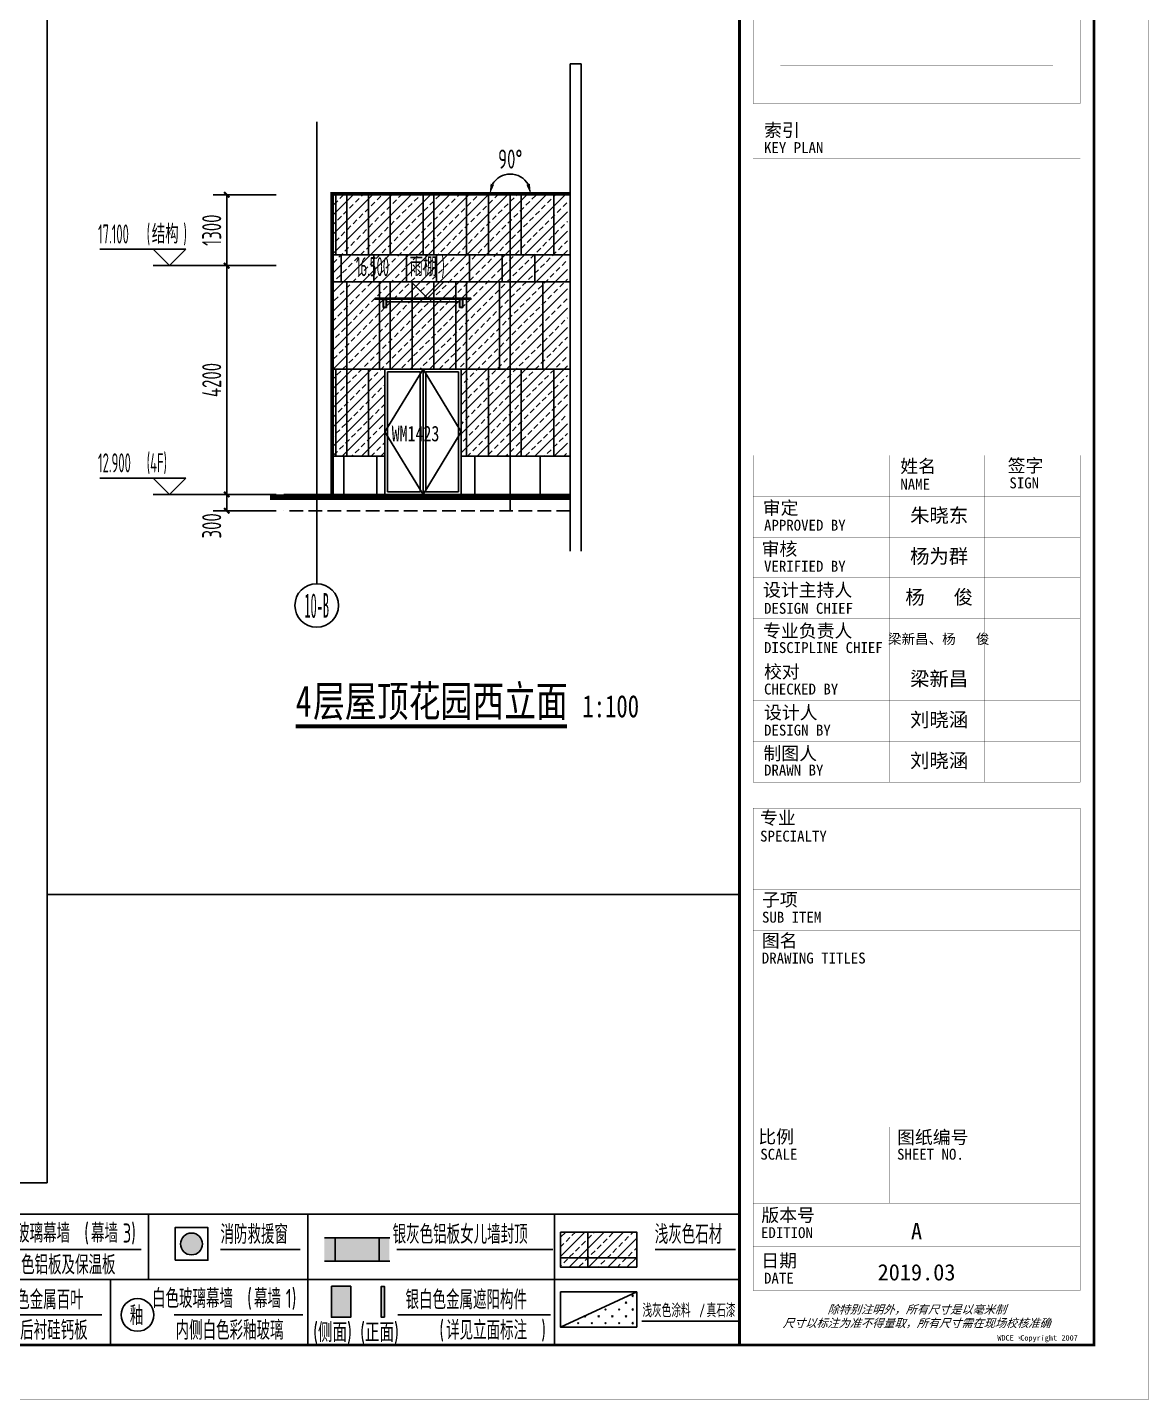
# Model space of a CAD drawing. Extents: x -863035 to 270371, y -8918 to 240488.
# Drawn here: x -230376 to -209813, y 112772 to 137954 of the extents above; entities that cross this region are included whole.
import ezdxf
from ezdxf.enums import TextEntityAlignment as Align

# ---------------------------------------------------------------- set-up
doc = ezdxf.new("R2010")
doc.units = 0
doc.header["$LTSCALE"] = 1000
doc.header["$MEASUREMENT"] = 0
doc.linetypes.add('DASH', pattern=[0.35, 0.25, -0.1])
for name, color, linetype in [('00-图签签名_10', 10, 'Continuous'), ('01-标注_尺寸', 124, 'Continuous'), ('01-标注_标高', 200, 'Continuous'), ('01-标注_轴线坐标', 132, 'Continuous'), ('02-TEXT_标注', 130, 'Continuous'), ('02-TEXT_轴号', 7, 'Continuous'), ('05-填充_156', 156, 'Continuous'), ('A-C_玻璃幕墙', 140, 'Continuous'), ('A-SUR_看线', 231, 'Continuous'), ('A_AXIS-轴线', 36, 'Continuous'), ('AXIS_TEXT', 7, 'Continuous'), ('D_玻璃', 152, 'Continuous'), ('D_铝板', 181, 'Continuous'), ('DIM_SYMB', 3, 'Continuous'), ('E-墙面分格', 146, 'Continuous'), ('E-立面轮廓', 241, 'Continuous'), ('X-立面图例$0$01-标注_符号', 200, 'Continuous'), ('X-立面图例$0$02-TEXT_标注', 130, 'Continuous'), ('X-立面图例$0$03-表格_197', 197, 'Continuous'), ('X-立面图例$0$05-填充_156', 156, 'Continuous'), ('X-立面图例$0$05-填充_18', 18, 'Continuous'), ('X-立面图例$0$05-填充_天正', 26, 'Continuous'), ('X-立面图例$0$A-0-图名图例', 2, 'Continuous'), ('X-立面图例$0$A-C_玻璃幕墙', 140, 'Continuous'), ('X-立面图例$0$A-C_窗', 140, 'Continuous')]:
    doc.layers.add(name, color=color, linetype=linetype)
doc.layers.add('04-不打印_辅助线', color=165, linetype='Continuous', plot=False)
doc.styles.add('_TCH_AXIS', font='STXIHEI.TTF')
doc.styles.add('_TCH_DIM', font='ROS1', dxfattribs={"width": 0.75, "bigfont": 'JD'})
doc.styles.add('_TCH_DIM_T3', font='ROS1', dxfattribs={"width": 0.75, "bigfont": 'JD'})
doc.styles.add('_TCH_WINDOW', font='STXIHEI.TTF', dxfattribs={"width": 0.75, "height": 3.5})
doc.styles.add('COMPLEX', font='COMPLEX')
doc.styles.get("Standard").update_dxf_attribs({"font": 'STXIHEI.TTF', "width": 0.75})
doc.styles.add('X-立面图例$0$_TCH_LABEL', font='ROS1', dxfattribs={"width": 0.75, "bigfont": 'JD'})
doc.styles.add('X-立面图例$0$HT_HWXH', font='STXIHEI.TTF', dxfattribs={"width": 0.8})
doc.styles.add('X-立面图例$0$HT_JD', font='ROS1', dxfattribs={"width": 0.8, "bigfont": 'JD'})
doc.styles.add('华文细黑', font='STXIHEI.TTF', dxfattribs={"height": 10})
doc.styles.add('图签信息$0$华文细黑', font='STXIHEI.TTF', dxfattribs={"height": 10})
doc.dimstyles.new('_TCH_ARCH&&100', dxfattribs={"dimtxt": 350, "dimasz": 100, "dimexe": 250, "dimexo": 300, "dimgap": 100, "dimtad": 1, "dimdec": 0, "dimzin": 0, "dimdsep": 46, "dimtxsty": '_TCH_DIM_T3', "dimblk": 'ARCHTICK', "dimcen": 0.09, "dimclrt": 7, "dimazin": 2, "dimtfac": 1, "dimtdec": 0, "dimtix": 1, "dimtmove": 2, "dimatfit": 3, "dimfxl": 0, "dimtolj": 1, "dimtzin": 0, "dimarcsym": 0})
doc.dimstyles.new('_TCH_ARROW&&100', dxfattribs={"dimtxt": 350, "dimasz": 200, "dimexe": 250, "dimexo": 300, "dimgap": 100, "dimtad": 1, "dimdec": 0, "dimzin": 0, "dimdsep": 46, "dimtxsty": '_TCH_DIM_T3', "dimcen": 0.09, "dimclrt": 7, "dimazin": 2, "dimtfac": 1, "dimtdec": 0, "dimtix": 1, "dimtmove": 2, "dimatfit": 3, "dimfxl": 0, "dimtolj": 1, "dimtzin": 0, "dimarcsym": 0})

# ---------------------------------------------------------------- blocks, each defined once
blk = doc.blocks.new('图签信息$0$WDCE Copyright200X')
at = {"const_width": 0.016}
blk.add_lwpolyline([(-10.6, 1.26, 1), (-11.4, 1.26, 1)], format="xyb", close=True, dxfattribs=at)
at = {"style": '图签信息$0$华文细黑'}
for s, p in [('WDCE ', (-11.46, 0.5)), ('     Copyright ', (-3.51, 0.5))]:
    blk.add_text(s, height=1, dxfattribs=at).set_placement(p, align=Align.BOTTOM_RIGHT)
blk.add_text('c', height=0.6, dxfattribs=at).set_placement((-11.04, 1.35), align=Align.MIDDLE_CENTER)
blk.add_attdef('200X', text='', height=1, dxfattribs=at).set_placement((-0.45, 0.5), align=Align.BOTTOM_RIGHT)
blk = doc.blocks.new('图签信息')
at = {"const_width": 0.5}
blk.add_lwpolyline([(-65, 0), (0, 0), (0, 500.5), (-65, 500.5)], close=True, dxfattribs=at)
at = {"const_width": 0.05}
for points in [[(-62.5, 404.92), (-62.5, 227.83)], [(-62.5, 227.83), (-2.5, 227.83), (-2.5, 404.92)], [(-57.5, 234.85), (-7.5, 234.85)], [(-62.5, 227.83), (-2.5, 227.83)], [(-62.5, 217.74), (-2.5, 217.74)], [(-62.5, 103.26), (-2.5, 103.26), (-2.5, 163.26), (-62.5, 163.26), (-62.5, 103.26)], [(-37.5, 163.26), (-37.5, 103.26)], [(-20, 163.26), (-20, 103.26)], [(-62.5, 155.76), (-2.5, 155.76)], [(-62.5, 148.26), (-2.5, 148.26)], [(-62.5, 140.76), (-2.5, 140.76)], [(-62.5, 133.26), (-2.5, 133.26)], [(-62.5, 125.76), (-2.5, 125.76)], [(-62.5, 118.26), (-2.5, 118.26)], [(-62.5, 110.76), (-2.5, 110.76)], [(-62.5, 98.5), (-2.5, 98.5), (-2.5, 10), (-62.5, 10), (-62.5, 98.5)], [(-62.5, 83.5), (-2.5, 83.5)], [(-62.5, 76), (-2.5, 76)], [(-62.5, 40), (-2.5, 40)], [(-37.5, 40), (-37.5, 26)], [(-62.5, 26), (-2.5, 26)], [(-62.5, 18), (-2.5, 18)]]:
    blk.add_lwpolyline(points, dxfattribs=at)
blk.add_blockref('图签信息$0$WDCE Copyright200X', (-2.5, 0)).add_auto_attribs({'200X': '2007'})
at = {"style": '图签信息$0$华文细黑'}
for s, height, p in [('索引', 2.4, (-60.5, 224.14)), ('KEY PLAN', 2, (-60.5, 220.74)), ('姓名', 2.4, (-35.5, 162.47)), ('签字', 2.4, (-15.81, 162.57)), ('NAME', 2, (-35.5, 158.96)), ('SIGN', 2, (-15.5, 159.2)), ('审定', 2.4, (-60.73, 154.81)), ('APPROVED BY', 2, (-60.5, 151.44)), ('审核', 2.4, (-60.95, 147.29)), ('VERIFIED BY', 2, (-60.5, 143.91)), ('设计主持人', 2.4, (-60.68, 139.76)), ('DESIGN CHIEF', 2, (-60.5, 136.19)), ('专业负责人', 2.4, (-60.67, 132.26)), ('DISCIPLINE CHIEF', 2, (-60.5, 128.98)), ('校对', 2.4, (-60.5, 124.76)), ('CHECKED BY', 2, (-60.5, 121.37)), ('设计人', 2.4, (-60.5, 117.26)), ('DESIGN BY', 2, (-60.5, 113.83)), ('制图人', 2.4, (-60.61, 109.76)), ('DRAWN BY', 2, (-60.5, 106.5)), ('专业', 2.4, (-61.23, 97.93)), ('SPECIALTY', 2, (-61.23, 94.38)), ('子项', 2.4, (-60.88, 82.92)), ('SUB ITEM', 2, (-60.88, 79.5)), ('图名', 2.4, (-60.91, 75.41)), ('DRAWING TITLES', 2, (-60.91, 72)), ('比例', 2.4, (-61.56, 39.42)), ('图纸编号', 2.4, (-36.1, 39.32)), ('SCALE', 2, (-61.19, 36)), ('SHEET NO.', 2, (-36.1, 36)), ('版本号', 2.4, (-61, 25.03)), ('EDITION', 2, (-61.06, 21.61)), ('日期', 2.4, (-61, 16.68)), ('DATE', 2, (-60.5, 13.26))]:
    blk.add_text(s, height=height, dxfattribs=at).set_placement(p, align=Align.TOP_LEFT)
at = {"color": 4, "style": '图签信息$0$华文细黑'}
for s, p in [('A', (-32.53, 19.4)), ('2019.03', (-32.53, 11.84))]:
    blk.add_text(s, height=3, dxfattribs=at).set_placement(p, align=Align.CENTER)
at = {"style": '图签信息$0$华文细黑', "oblique": 20}
for s, p in [('除特别注明外，所有尺寸是以毫米制', (-32.5, 6.5)), ('尺寸以标注为准不得量取，所有尺寸需在现场校核准确', (-32.5, 4))]:
    blk.add_text(s, height=1.5, dxfattribs=at).set_placement(p, align=Align.MIDDLE_CENTER)
blk = doc.blocks.new('图签-A1')
at = {"color": 2}
blk.add_blockref('图签信息', (0, 0), dxfattribs=at)
blk = doc.blocks.new('X-立面图例$0$tysrytr6u')
at = {"color": 131}
blk.add_circle((0, 0), 300, dxfattribs=at)
at = {"color": 131, "style": 'X-立面图例$0$_TCH_LABEL', "width": 0.75}
blk.add_text('釉', height=347, dxfattribs=at).set_placement((-142, -185))
blk = doc.blocks.new('X-立面图例$0$trsajtytuj')
h = blk.add_hatch(color=1)
h.dxf.hatch_style = 1
h.paths.add_polyline_path([(-200, 0, 1), (200, 0, 1)])
at = {"color": 1}
blk.add_lwpolyline([(-300, -300), (300, -300), (300, 300), (-300, 300)], close=True, dxfattribs=at)
blk.add_circle((0, 0), 200, dxfattribs=at)
blk = doc.blocks.new('X-立面图例')
at = {"layer": 'X-立面图例$0$05-填充_156'}
h = blk.add_hatch(dxfattribs=at)
h.set_pattern_fill('DASH', color=256, scale=100, angle=45)
h.set_pattern_definition([(45, (7368.89, -26991.35), (1e-14, 134.70384), [95.25, -95.25])])
h.paths.add_polyline_path([(10551, 1528), (10551, 2172), (9151, 2172), (9151, 1528)])
h = blk.add_hatch(dxfattribs=at)
h.set_pattern_fill('天然石材', color=256, scale=50)
h.set_pattern_definition([(45, (9014.98, -29401.6), (-176.7768, 176.7768), []), (45, (9101.91, -29491.35), (-176.7768, 176.7768), [98.6842, -56.391])])
h.paths.add_polyline_path([(22712, 1428), (22712, 2072), (21312, 2072), (21312, 1428)])
h = blk.add_hatch(dxfattribs=at)
h.set_pattern_fill('CROSS', color=136, scale=100)
h.set_pattern_definition([(0, (-1603.78, -29391.35), (158.75, 158.75), [79.375, -238.125]), (90, (-1564.1, -29431.04), (-158.75, 158.75), [79.375, -238.125])])
h.paths.add_polyline_path([(178, 972), (178, 328), (1578, 328), (1578, 972)])
h = blk.add_hatch(dxfattribs=at)
h.set_pattern_fill('石膏板', color=256, scale=50)
h.set_pattern_definition([(45, (-163.54, 35.86), (-125, 125), [40, -136.7767]), (135, (114.75, 35.86), (-125, -125), [40, -136.7767])])
h.paths.add_polyline_path([(21312, 328), (22712, 328), (22712, 972)])
at = {"layer": 'X-立面图例$0$05-填充_18'}
h = blk.add_hatch(color=256, dxfattribs=at)
h.dxf.hatch_style = 1
h.paths.add_polyline_path([(16983, 1965), (18175, 1965), (18175, 1535), (16983, 1535)])
h = blk.add_hatch(color=256, dxfattribs=at)
h.dxf.hatch_style = 1
h.paths.add_polyline_path([(17113, 1076), (17466, 1076), (17466, 509), (17113, 509)])
h = blk.add_hatch(color=256, dxfattribs=at)
h.dxf.hatch_style = 1
h.paths.add_polyline_path([(18025, 508), (18085, 508), (18085, 1075), (18025, 1075)])
at = {"layer": 'X-立面图例$0$05-填充_天正'}
h = blk.add_hatch(dxfattribs=at)
h.set_pattern_fill('AR-CONC', color=256, scale=200)
h.set_pattern_definition([(50, (-2384.33, -29491.35), (364.3693, -31.8782), [38.1, -419.1]), (355, (-2384.33, -29491.35), (-70.4857, 382.1133), [30.48, -335.28]), (100.451, (-2353.97, -29494), (293.885, 350.2334), [32.38, -356.18]), (46.1842, (-2384.33, -29389.75), (542.158, -84.0847), [57.15, -628.65]), (96.6356, (-2339.15, -29396.76), (474.8085, 494.851), [48.57, -534.27]), (351.184, (-2384.33, -29389.75), (474.809, 494.85), [45.72, -502.92]), (21, (-2333.53, -29415.15), (303.2298, -204.531), [38.1, -419.1]), (326, (-2333.53, -29415.15), (123.604, 368.376), [30.48, -335.28]), (71.4514, (-2308.26, -29432.2), (426.833, 163.8457), [32.38, -356.18]), (37.5, (-2384.33, -29491.35), (6.1772, 169.1101), [0, -331.216, 0, -340.36, 0, -336.55]), (7.5, (-2384.33, -29491.35), (133.6393, 200.3611), [0, -194.056, 0, -323.596, 0, -128.27]), (327.5, (-2497.62, -29491.35), (271.1812, -11.4575), [0, -127, 0, -396.24, 0, -525.78]), (317.5, (-2548.42, -29491.35), (296.2584, 50.853), [0, -165.1, 0, -263.144, 0, -373.38])])
h.paths.add_polyline_path([(6547, 1428), (6547, 2072), (5147, 2072), (5147, 1428)])
at = {"layer": 'X-立面图例$0$A-C_窗'}
h = blk.add_hatch(dxfattribs=at)
h.set_pattern_fill('ANSI31', color=256, scale=110, angle=135)
h.set_pattern_definition([(180, (-3998.79, -1200), (-4e-14, -174.625), [])])
h.paths.add_polyline_path([(6518, 228), (6518, 872), (5118, 872), (5118, 228)])
h = blk.add_hatch(dxfattribs=at)
h.set_pattern_fill('ANSI31', color=256, scale=110, angle=135)
h.set_pattern_definition([(180, (4.95, -1200), (-4e-14, -174.625), [])])
h.paths.add_polyline_path([(10522, 228), (10522, 872), (9122, 872), (9122, 228)])
at = {"layer": 'X-立面图例$0$01-标注_符号'}
for p, q in [((1787, 1750), (4599, 1750)), ((6856, 1750), (8734, 1750)), ((10724, 1750), (13625, 1750)), ((15078, 1750), (16541, 1750)), ((18312, 1750), (21172, 1750)), ((23050, 1750), (24526, 1750)), ((1740, 550), (4587, 550)), ((6712, 550), (8896, 550)), ((10716, 550), (12900, 550)), ((14228, 550), (16588, 550)), ((18327, 550), (21127, 550)), ((22807, 438), (24597, 438))]:
    blk.add_line(p, q, dxfattribs=at)
at = {"layer": 'X-立面图例$0$03-表格_197'}
for p, q in [((0, 2400), (24597, 2400)), ((0, 2400), (0, 0)), ((4915, 2400), (4915, 0)), ((8918, 2400), (8918, 0)), ((13757, 2400), (13757, 1200)), ((16677, 2400), (16677, 0)), ((21204, 2400), (21204, 0)), ((24597, 2400), (24597, 0)), ((0, 1200), (24597, 1200)), ((13062, 1200), (13062, 0)), ((0, 0), (24597, 0))]:
    blk.add_line(p, q, dxfattribs=at)
at = {"layer": 'X-立面图例$0$A-C_玻璃幕墙'}
blk.add_lwpolyline([(22712, 972), (21312, 328)], dxfattribs=at)
at = {"layer": 'X-立面图例$0$A-C_窗'}
for p, q in [((461, 1428), (461, 2072)), ((521, 1428), (521, 2072)), ((1257, 1428), (1257, 2072)), ((1317, 1428), (1317, 2072)), ((21813, 2072), (21813, 1428)), ((16983, 1965), (18185, 1965)), ((461, 1750), (178, 1750)), ((521, 1750), (1257, 1750)), ((1317, 1750), (1578, 1750)), ((21312, 1597), (22712, 1597)), ((18025, 1075), (18025, 508)), ((18085, 1075), (18085, 508)), ((10522, 872), (9122, 228)), ((10522, 228), (9122, 872))]:
    blk.add_line(p, q, dxfattribs=at)
for points in [[(178, 2072), (1578, 2072), (1578, 1428), (178, 1428)], [(5147, 2072), (6547, 2072), (6547, 1428), (5147, 1428)], [(9151, 2172), (10551, 2172), (10551, 1528), (9151, 1528)], [(21312, 2072), (22712, 2072), (22712, 1428), (21312, 1428)], [(17113, 1076), (17466, 1076), (17466, 509), (17113, 509)], [(18085, 508), (18025, 508), (18025, 1075), (18085, 1075)], [(178, 972), (1578, 972), (1578, 328), (178, 328)], [(5118, 872), (6518, 872), (6518, 228), (5118, 228)], [(9122, 872), (10522, 872), (10522, 228), (9122, 228)], [(21312, 972), (22712, 972), (22712, 328), (21312, 328)]]:
    blk.add_lwpolyline(points, close=True, dxfattribs=at)
for points in [[(17183, 1965), (17183, 1535)], [(17985, 1965), (17985, 1535)], [(17985, 1965), (17985, 1535)], [(16983, 1535), (18185, 1535)]]:
    blk.add_lwpolyline(points, dxfattribs=at)
blk.add_blockref('X-立面图例$0$trsajtytuj', (14545, 1853))
blk.add_blockref('X-立面图例$0$tysrytr6u', (13555, 550), dxfattribs=at)
at = {"insert": (16777, 404), "char_height": 350, "width": 27209.6, "attachment_point": 1, "style": 'X-立面图例$0$HT_JD'}
blk.add_mtext('(侧面) (正面)\\P\\pl3150;{\\C1;\\P\\pl0;}    ', dxfattribs=at)
at = {"layer": 'X-立面图例$0$01-标注_符号', "color": 7, "style": 'X-立面图例$0$_TCH_LABEL', "width": 0.75}
for s, height, p in [('浅灰色涂料', 248.1, (22816, 508)), ('/', 250, (23855, 508)), ('真石漆', 248.1, (23993, 508))]:
    blk.add_text(s, height=height, dxfattribs=at).set_placement(p)
at = {"layer": 'X-立面图例$0$02-TEXT_标注', "style": 'X-立面图例$0$_TCH_LABEL', "width": 0.75}
for s, height, p in [('透明玻璃幕墙', 347.3, (1834, 1878)), ('(', 350, (3580, 1878)), ('幕墙', 347.3, (3702, 1878)), ('1)', 350, (4284, 1878)), ('夹层安全玻璃', 347.3, (6957, 1855)), ('白色玻璃幕墙', 347.3, (10833, 1878)), ('(', 350, (12579, 1878)), ('幕墙', 347.3, (12701, 1878)), ('3)', 350, (13283, 1878)), ('消防救援窗', 347.3, (15077, 1855)), ('银灰色铝板女儿墙封顶', 347.3, (18235, 1855)), ('浅灰色石材', 347.3, (23043, 1855)), ('白色玻璃', 347.3, (3438, 1295)), ('白色玻璃', 347.3, (7573, 1295)), ('背衬灰色铝板及保温板', 347.3, (10677, 1295)), ('白色玻璃幕墙', 347.3, (1795, 678)), ('(', 350, (3541, 678)), ('幕墙', 347.3, (3664, 678)), ('2)', 350, (4246, 678)), ('银灰色金属百叶', 347.3, (6831, 655)), ('银灰色金属百叶', 347.3, (10835, 655)), ('白色玻璃幕墙', 347.3, (13822, 678)), ('(', 350, (15568, 678)), ('幕墙', 347.3, (15691, 678)), ('1)', 350, (16273, 678)), ('银白色金属遮阳构件', 347.3, (18471, 655)), ('背衬灰色铝板', 347.3, (2803, 95)), ('后衬硅钙板', 347.3, (11403, 95)), ('内侧白色彩釉玻璃', 347.3, (14254, 95)), ('(', 350, (19093, 95)), ('详见立面标注', 347.3, (19215, 95)), (')', 350, (20961, 95))]:
    blk.add_text(s, height=height, dxfattribs=at).set_placement(p)
at = {"layer": 'X-立面图例$0$A-0-图名图例', "style": 'X-立面图例$0$HT_HWXH', "width": 0.8}
blk.add_text('图例：', height=290.1, dxfattribs=at).set_placement((-12, 2538))
blk = doc.blocks.new('A$C153A6729')
at = {"layer": '05-填充_156'}
h = blk.add_hatch(dxfattribs=at)
h.set_pattern_fill('天然石材', color=256, scale=50)
h.set_pattern_definition([(45, (-213962.2, 45619.2), (-176.77677, 176.77677), []), (45, (-213875.25, 45529.45), (-176.77677, 176.77677), [98.68425, -56.391])])
h.paths.add_polyline_path([(-3400, -4800), (-3400, -3200), (-2000, -3200), (-2000, -4800), (-50, -4800), (-50, 0), (-4350, 0), (-4350, -4800)])
at = {"layer": 'E-墙面分格'}
for p, q in [((-4300, 0), (-4300, -1100)), ((-4100, 0), (-4100, -1100)), ((-3700, 0), (-3700, -1100)), ((-3300, 0), (-3300, -1100)), ((-2700, 0), (-2700, -1100)), ((-2500, 0), (-2500, -1100)), ((-1900, 0), (-1900, -1100)), ((-1500, 0), (-1500, -1100)), ((-900, 0), (-900, -1100)), ((-300, 0), (-300, -1100)), ((-4200, -1100), (-4200, -1600)), ((-3600, -1100), (-3600, -1600)), ((-3000, -1100), (-3000, -1600)), ((-2450, -1100), (-2450, -1600)), ((-1850, -1100), (-1850, -1600)), ((-1250, -1100), (-1250, -1600)), ((-650, -1100), (-650, -1600)), ((-4100, -1600), (-4100, -3200)), ((-3500, -1600), (-3500, -3200)), ((-3300, -1600), (-3300, -3200)), ((-2900, -1600), (-2900, -3200)), ((-2500, -1600), (-2500, -3200)), ((-2100, -1600), (-2100, -3200)), ((-1900, -1600), (-1900, -3200)), ((-1300, -1600), (-1300, -3200)), ((-500, -1600), (-500, -3200)), ((-4350, -3200), (0, -3200)), ((-4300, -3200), (-4300, -4800)), ((-4100, -3200), (-4100, -4800)), ((-3700, -3200), (-3700, -4800)), ((-1900, -3200), (-1900, -4800)), ((-1500, -3200), (-1500, -4800)), ((-900, -3200), (-900, -4800)), ((-300, -3200), (-300, -4800)), ((-4350, -4800), (-3400, -4800)), ((-4150, -4800), (-4150, -5500)), ((-3550, -4800), (-3550, -5500)), ((-2000, -4800), (0, -4800)), ((-1750, -4800), (-1750, -5500)), ((-550, -4800), (-550, -5500))]:
    blk.add_line(p, q, dxfattribs=at)
for points in [[(0, -1100), (-4350, -1100)], [(-4350, -1600), (0, -1600)]]:
    blk.add_lwpolyline(points, dxfattribs=at)
blk = doc.blocks.new('yp')
at = {"layer": 'D_玻璃'}
blk.add_lwpolyline([(-1610, 168), (150, 168), (150, 150), (-1610, 150)], close=True, dxfattribs=at)
at = {"layer": 'D_铝板'}
blk.add_line((-1400, 100), (-60, 100), dxfattribs=at)
for points in [[(-1460, 150), (-1400, 150), (-1400, 0), (-1460, 0), (-1460, 150)], [(-60, 150), (0, 150), (0, 0), (-60, 0), (-60, 150)]]:
    blk.add_lwpolyline(points, dxfattribs=at)
for points in [[(-1457, 147), (-1403, 147), (-1403, 3), (-1457, 3)], [(-57, 147), (-3, 147), (-3, 3), (-57, 3)]]:
    blk.add_lwpolyline(points, close=True, dxfattribs=at)
blk = doc.blocks.new('图框-A1+1-4')
for points, const_width in [([(0, 0), (1051, 0), (1051, 594), (0, 594)], 0.05), ([(976, 584), (25, 584), (25, 10), (976, 10)], 0.5)]:
    blk.add_lwpolyline(points, close=True, dxfattribs=dict(const_width=const_width))
blk = doc.blocks.new('A$C46670FAF')
at = {"layer": '00-图签签名_10', "attachment_point": 5, "rotation": 270, "style": '华文细黑'}
for s, insert, char_height, width in [('梁新昌、杨   俊', (524, -180.9), 36.4, 14224.057), ('刘晓涵', (76.8, -182.3), 52, 20320.081), ('刘晓涵', (226.8, -182.3), 52, 20320.081), ('梁新昌', (376.8, -182.3), 52, 20320.081), ('杨   俊', (676.8, -182.3), 52, 20320.081), ('杨为群', (826.8, -182.3), 52, 20320.081), ('朱晓东', (976.8, -182.3), 52, 20320.081)]:
    blk.add_mtext(s, dxfattribs=dict(at, insert=insert, char_height=char_height, width=width))
blk = doc.blocks.new('*D588')
at = {"layer": '01-标注_尺寸', "color": 0, "lineweight": -2, "transparency": 16777216}
for p, q in [((-221796, 134883), (-221651, 134883)), ((-221246, 134883), (-221391, 134883))]:
    blk.add_line(p, q, dxfattribs=at)
blk.add_arc((-221521, 134883), 380, 30.49, 149.51, dxfattribs=at)
at = {"layer": '01-标注_尺寸', "color": 0, "transparency": 16777216}
for points in [[(-221817, 135067), (-221881, 135085), (-221901, 134883)], [(-221161, 135085), (-221226, 135067), (-221141, 134883)]]:
    blk.add_solid(points, dxfattribs=at)
at = {"layer": 'Defpoints', "color": 0, "transparency": 16777216}
for p in [(-221331, 135213), (-222096, 134883), (-221521, 134883), (-220946, 134883)]:
    blk.add_point(p, dxfattribs=at)
at = {"layer": '01-标注_尺寸', "color": 7, "transparency": 16777216, "insert": (-221521, 135538), "char_height": 350, "attachment_point": 5, "style": '_TCH_DIM_T3'}
blk.add_mtext('\\A1;90%%d', dxfattribs=at)
blk = doc.blocks.new('_ArchTick')
at = {"color": 0, "linetype": 'ByBlock', "const_width": 0.4}
blk.add_lwpolyline([(-0.5, -0.5), (0.5, 0.5)], dxfattribs=at)
blk = doc.blocks.new('*D642')
at = {"layer": '01-标注_尺寸', "color": 0, "lineweight": -2, "transparency": 16777216}
for p, q in [((-225815, 129383), (-226972, 129383)), ((-226722, 129083), (-226722, 129383)), ((-225815, 129083), (-226972, 129083))]:
    blk.add_line(p, q, dxfattribs=at)
at = {"layer": 'Defpoints', "color": 0, "transparency": 16777216}
for p in [(-226722, 129383), (-225515, 129383), (-225515, 129083)]:
    blk.add_point(p, dxfattribs=at)
at = {"layer": '01-标注_尺寸', "color": 0, "lineweight": -2, "transparency": 16777216, "xscale": 100, "yscale": 100, "zscale": 100}
for p, rotation in [((-226722, 129383), 90), ((-226722, 129083), 270)]:
    blk.add_blockref('_ArchTick', p, dxfattribs=dict(at, rotation=rotation))
at = {"layer": '01-标注_尺寸', "color": 7, "transparency": 16777216, "insert": (-226997, 128806), "char_height": 350, "attachment_point": 5, "rotation": 90, "style": '_TCH_DIM_T3'}
blk.add_mtext('\\A1;300', dxfattribs=at)
blk = doc.blocks.new('*D643')
at = {"layer": '01-标注_尺寸', "color": 0, "lineweight": -2, "transparency": 16777216}
for p, q in [((-225815, 133583), (-226972, 133583)), ((-226722, 129383), (-226722, 133583)), ((-225815, 129383), (-226972, 129383))]:
    blk.add_line(p, q, dxfattribs=at)
at = {"layer": 'Defpoints', "color": 0, "transparency": 16777216}
for p in [(-226722, 133583), (-225515, 133583), (-225515, 129383)]:
    blk.add_point(p, dxfattribs=at)
at = {"layer": '01-标注_尺寸', "color": 0, "lineweight": -2, "transparency": 16777216, "xscale": 100, "yscale": 100, "zscale": 100}
for p, rotation in [((-226722, 133583), 90), ((-226722, 129383), 270)]:
    blk.add_blockref('_ArchTick', p, dxfattribs=dict(at, rotation=rotation))
at = {"layer": '01-标注_尺寸', "color": 7, "transparency": 16777216, "insert": (-226997, 131483), "char_height": 350, "attachment_point": 5, "rotation": 90, "style": '_TCH_DIM_T3'}
blk.add_mtext('\\A1;4200', dxfattribs=at)
blk = doc.blocks.new('*D644')
at = {"layer": '01-标注_尺寸', "color": 0, "lineweight": -2, "transparency": 16777216}
for p, q in [((-225815, 134883), (-226972, 134883)), ((-226722, 133583), (-226722, 134883)), ((-225815, 133583), (-226972, 133583))]:
    blk.add_line(p, q, dxfattribs=at)
at = {"layer": 'Defpoints', "color": 0, "transparency": 16777216}
for p in [(-226722, 134883), (-225515, 134883), (-225515, 133583)]:
    blk.add_point(p, dxfattribs=at)
at = {"layer": '01-标注_尺寸', "color": 0, "lineweight": -2, "transparency": 16777216, "xscale": 100, "yscale": 100, "zscale": 100}
for p, rotation in [((-226722, 134883), 90), ((-226722, 133583), 270)]:
    blk.add_blockref('_ArchTick', p, dxfattribs=dict(at, rotation=rotation))
at = {"layer": '01-标注_尺寸', "color": 7, "transparency": 16777216, "insert": (-226997, 134233), "char_height": 350, "attachment_point": 5, "rotation": 90, "style": '_TCH_DIM_T3'}
blk.add_mtext('\\A1;1300', dxfattribs=at)
blk = doc.blocks.new('_AXISO')
blk.add_circle((0, 0), 0.5)
at = {"layer": 'AXIS_TEXT', "style": 'COMPLEX', "width": 1.041667}
blk.add_attdef('A', text='', height=0.56, dxfattribs=at).set_placement((-0.25, -0.28), (0.25, -0.28), align=Align.FIT)

msp = doc.modelspace()

# ---------------------------------------------------------------- linework, layer by layer
at = {"layer": '01-标注_标高'}
for p, q in [((-227471.8, 133883.2), (-229051.3, 133883.2)), ((-227771.8, 133583.2), (-228071.8, 133883.2)), ((-227771.8, 133583.2), (-227471.8, 133883.2)), ((-226971.8, 133583.2), (-228071.8, 133583.2)), ((-222741.1, 133282.9), (-224320.5, 133282.9)), ((-223041.1, 132982.9), (-223341.1, 133282.9)), ((-223041.1, 132982.9), (-222741.1, 133282.9)), ((-222241.1, 132982.9), (-223341.1, 132982.9)), ((-227471.8, 129683.2), (-229051.3, 129683.2)), ((-227771.8, 129383.2), (-228071.8, 129683.2)), ((-227771.8, 129383.2), (-227471.8, 129683.2)), ((-226971.8, 129383.2), (-228071.8, 129383.2))]:
    msp.add_line(p, q, dxfattribs=at)
at = {"layer": '01-标注_轴线坐标'}
msp.add_line((-225071.1, 128745.7), (-225071.1, 127745.7), dxfattribs=at)
at = {"layer": '04-不打印_辅助线'}
for points in [[(-230015.6, 166474.3), (-217316, 166474.3), (-217316, 122042), (-230015.6, 122042)], [(-230015.6, 143892.3), (-255645.6, 143892.3), (-255645.6, 116752.5), (-230015.6, 116752.5)]]:
    msp.add_lwpolyline(points, close=True, dxfattribs=at)
at = {"layer": 'A-C_玻璃幕墙'}
for points in [[(-220221.1, 128339.4), (-220221.1, 137283.2), (-220421.1, 137283.2), (-220421.1, 128339.4)], [(-223121.1, 131683.2), (-223821.1, 130533.2), (-223121.1, 129383.2)], [(-223121.1, 131683.2), (-222421.1, 130533.2), (-223121.1, 129383.2)], [(-220421.1, 129383.2), (-225673, 129383.2)]]:
    msp.add_lwpolyline(points, dxfattribs=at)
for points in [[(-224771.1, 134883.2), (-221521.1, 134883.2), (-221521.1, 129383.2), (-224771.1, 129383.2)], [(-223821.1, 131683.2), (-223121.1, 131683.2), (-223121.1, 129383.2), (-223821.1, 129383.2)], [(-223771.1, 131633.2), (-223171.1, 131633.2), (-223171.1, 129433.2), (-223771.1, 129433.2)], [(-222421.1, 131683.2), (-223121.1, 131683.2), (-223121.1, 129383.2), (-222421.1, 129383.2)], [(-222471.1, 131633.2), (-223071.1, 131633.2), (-223071.1, 129433.2), (-222471.1, 129433.2)]]:
    msp.add_lwpolyline(points, close=True, dxfattribs=at)
at = {"layer": 'A-C_玻璃幕墙', "linetype": 'DASH'}
msp.add_lwpolyline([(-220421.1, 129083.2), (-225673, 129083.2)], dxfattribs=at)
at = {"layer": 'A-SUR_看线', "linetype": 'DASH'}
msp.add_lwpolyline([(-221521.1, 129083.2), (-221521.1, 134883.2)], dxfattribs=at)
at = {"layer": 'A_AXIS-轴线', "ltscale": 0.4}
msp.add_line((-225071.1, 136219.9), (-225071.1, 128745.7), dxfattribs=at)
at = {"layer": 'DIM_SYMB', "const_width": 70}
msp.add_lwpolyline([(-225454.7, 125126.5), (-220478.5, 125126.5)], dxfattribs=at)
at = {"layer": 'E-墙面分格'}
msp.add_lwpolyline([(-221521.1, 134883.2), (-220421.1, 134883.2), (-220421.1, 129383.2), (-221521.1, 129383.2)], close=True, dxfattribs=at)
at = {"layer": 'E-立面轮廓'}
for points, const_width in [([(-220421.1, 134908.2), (-224796.1, 134908.2), (-224796.1, 129383.2)], 50), ([(-225930, 129333.2), (-220421.1, 129333.2)], 100)]:
    msp.add_lwpolyline(points, dxfattribs=dict(at, const_width=const_width))

# ---------------------------------------------------------------- block references
at = {"xscale": 100, "yscale": 100, "zscale": 100}
for name, p in [('图框-A1+1-4', (-314916, 112774.5)), ('图签-A1', (-210816, 113774.5))]:
    msp.add_blockref(name, p, dxfattribs=at)
for name, p in [('yp', (-222391.1, 132815.4)), ('X-立面图例', (-241912.8, 113774.5))]:
    msp.add_blockref(name, p)
at = {"layer": '01-标注_轴线坐标'}
ref = msp.add_blockref('_AXISO', (-225071.1, 127345.7), dxfattribs=dict(at, xscale=800, yscale=800, zscale=800))
ref.add_attrib('A', '10-B', dxfattribs={"layer": '02-TEXT_轴号', "height": 452.55, "style": '_TCH_AXIS', "width": 0.370904}).set_placement((-225297.3, 127119.4), (-224844.8, 127119.4), align=Align.FIT)
at = {"layer": '04-不打印_辅助线'}
msp.add_blockref('A$C153A6729', (-220421.1, 134883.2), dxfattribs=at)
at = {"layer": 'A-C_玻璃幕墙', "xscale": 5, "yscale": 5, "zscale": 5, "rotation": 90}
msp.add_blockref('A$C46670FAF', (-214566, 124100.7), dxfattribs=at)

# ---------------------------------------------------------------- texts
at = {"layer": '02-TEXT_标注', "style": '_TCH_DIM'}
for s, height, width, p in [('17.100', 350, 0.5625, (-229081.3, 133988.2)), ('(', 350, 0.5625, (-228189, 133988.2)), ('结构', 347.29, 0.75, (-228097.1, 133988.2)), (')', 350, 0.5625, (-227515.2, 133988.2)), ('16.500', 350, 0.5625, (-224350.5, 133387.9)), ('(', 350, 0.5625, (-223458.2, 133387.9)), ('雨棚', 347.29, 0.75, (-223366.4, 133387.9)), (')', 350, 0.5625, (-222784.4, 133387.9)), ('12.900', 350, 0.5625, (-229081.3, 129788.2)), ('(4F)', 350, 0.5625, (-228189, 129788.2))]:
    msp.add_text(s, height=height, dxfattribs=dict(at, width=width)).set_placement(p)
at = {"layer": '02-TEXT_标注', "width": 0.75}
for s, height, p in [('层屋顶花园西立面', 570.85, (-225137.2, 125304.3)), ('4', 570.9, (-225454.7, 125304.3)), ('1:100', 407.75, (-220198.5, 125292.8))]:
    msp.add_text(s, height=height, dxfattribs=at).set_placement(p)
at = {"layer": 'E-墙面分格', "style": '_TCH_WINDOW', "width": 0.75}
msp.add_text('WM1423', height=285.43, dxfattribs=at).set_placement((-223695.6, 130358.2))

# ---------------------------------------------------------------- dimensions: what is measured, and where the dimension line sits
at = {"layer": '01-标注_尺寸'}
dim = msp.add_angular_dim_3p(base=(-221330.9, 135212.5), center=(-221521.1, 134883.2), p1=(-220946, 134883.2), p2=(-222096.1, 134883.2), text='90%%d', dimstyle='_TCH_ARROW&&100', dxfattribs=at)
dim.commit()
dim.dimension.update_dxf_attribs({"geometry": '*D588', "text_midpoint": (-221521.1, 135538.5)})
for p1, p2, picture, middle in [((-225515.3, 133583.2), (-225515.3, 134883.2), '*D644', (-226996.8, 134233.2)), ((-225515.3, 129383.2), (-225515.3, 133583.2), '*D643', (-226996.8, 131483.2))]:
    dim = msp.add_aligned_dim(p1=p1, p2=p2, distance=1206.6, dimstyle='_TCH_ARCH&&100', dxfattribs=at)
    dim.commit()
    dim.dimension.update_dxf_attribs({"geometry": picture, "text_midpoint": middle})
dim = msp.add_linear_dim(base=(-226721.8, 129383.2), p1=(-225515.3, 129083.2), p2=(-225515.3, 129383.2), angle=90, dimstyle='_TCH_ARCH&&100', dxfattribs=at)
dim.commit()
dim.dimension.update_dxf_attribs({"geometry": '*D642', "text_midpoint": (-226996.8, 128806), "dimtype": 161})

doc.saveas('drawing.dxf')
